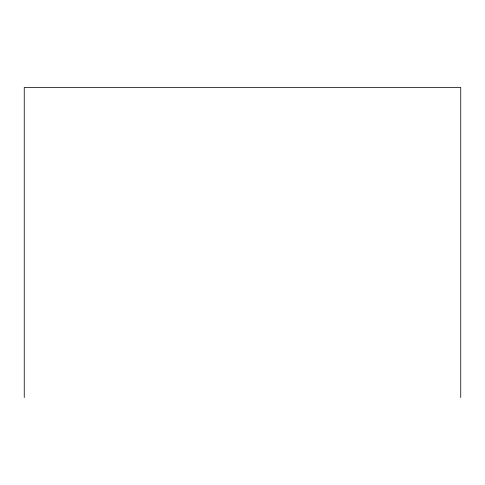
<?xml version="1.0" encoding="UTF-8"?>
<svg xmlns="http://www.w3.org/2000/svg" width="485" height="485" viewBox="0 0 485 485"><rect width="100%" height="100%" fill="white"/><g stroke="black" fill="none" stroke-linecap="round" stroke-linejoin="round"><path stroke-width="0.73" d="M460.75 397.554L460.75 87.445L24.25 87.445L24.25 397.554"/></g></svg>
